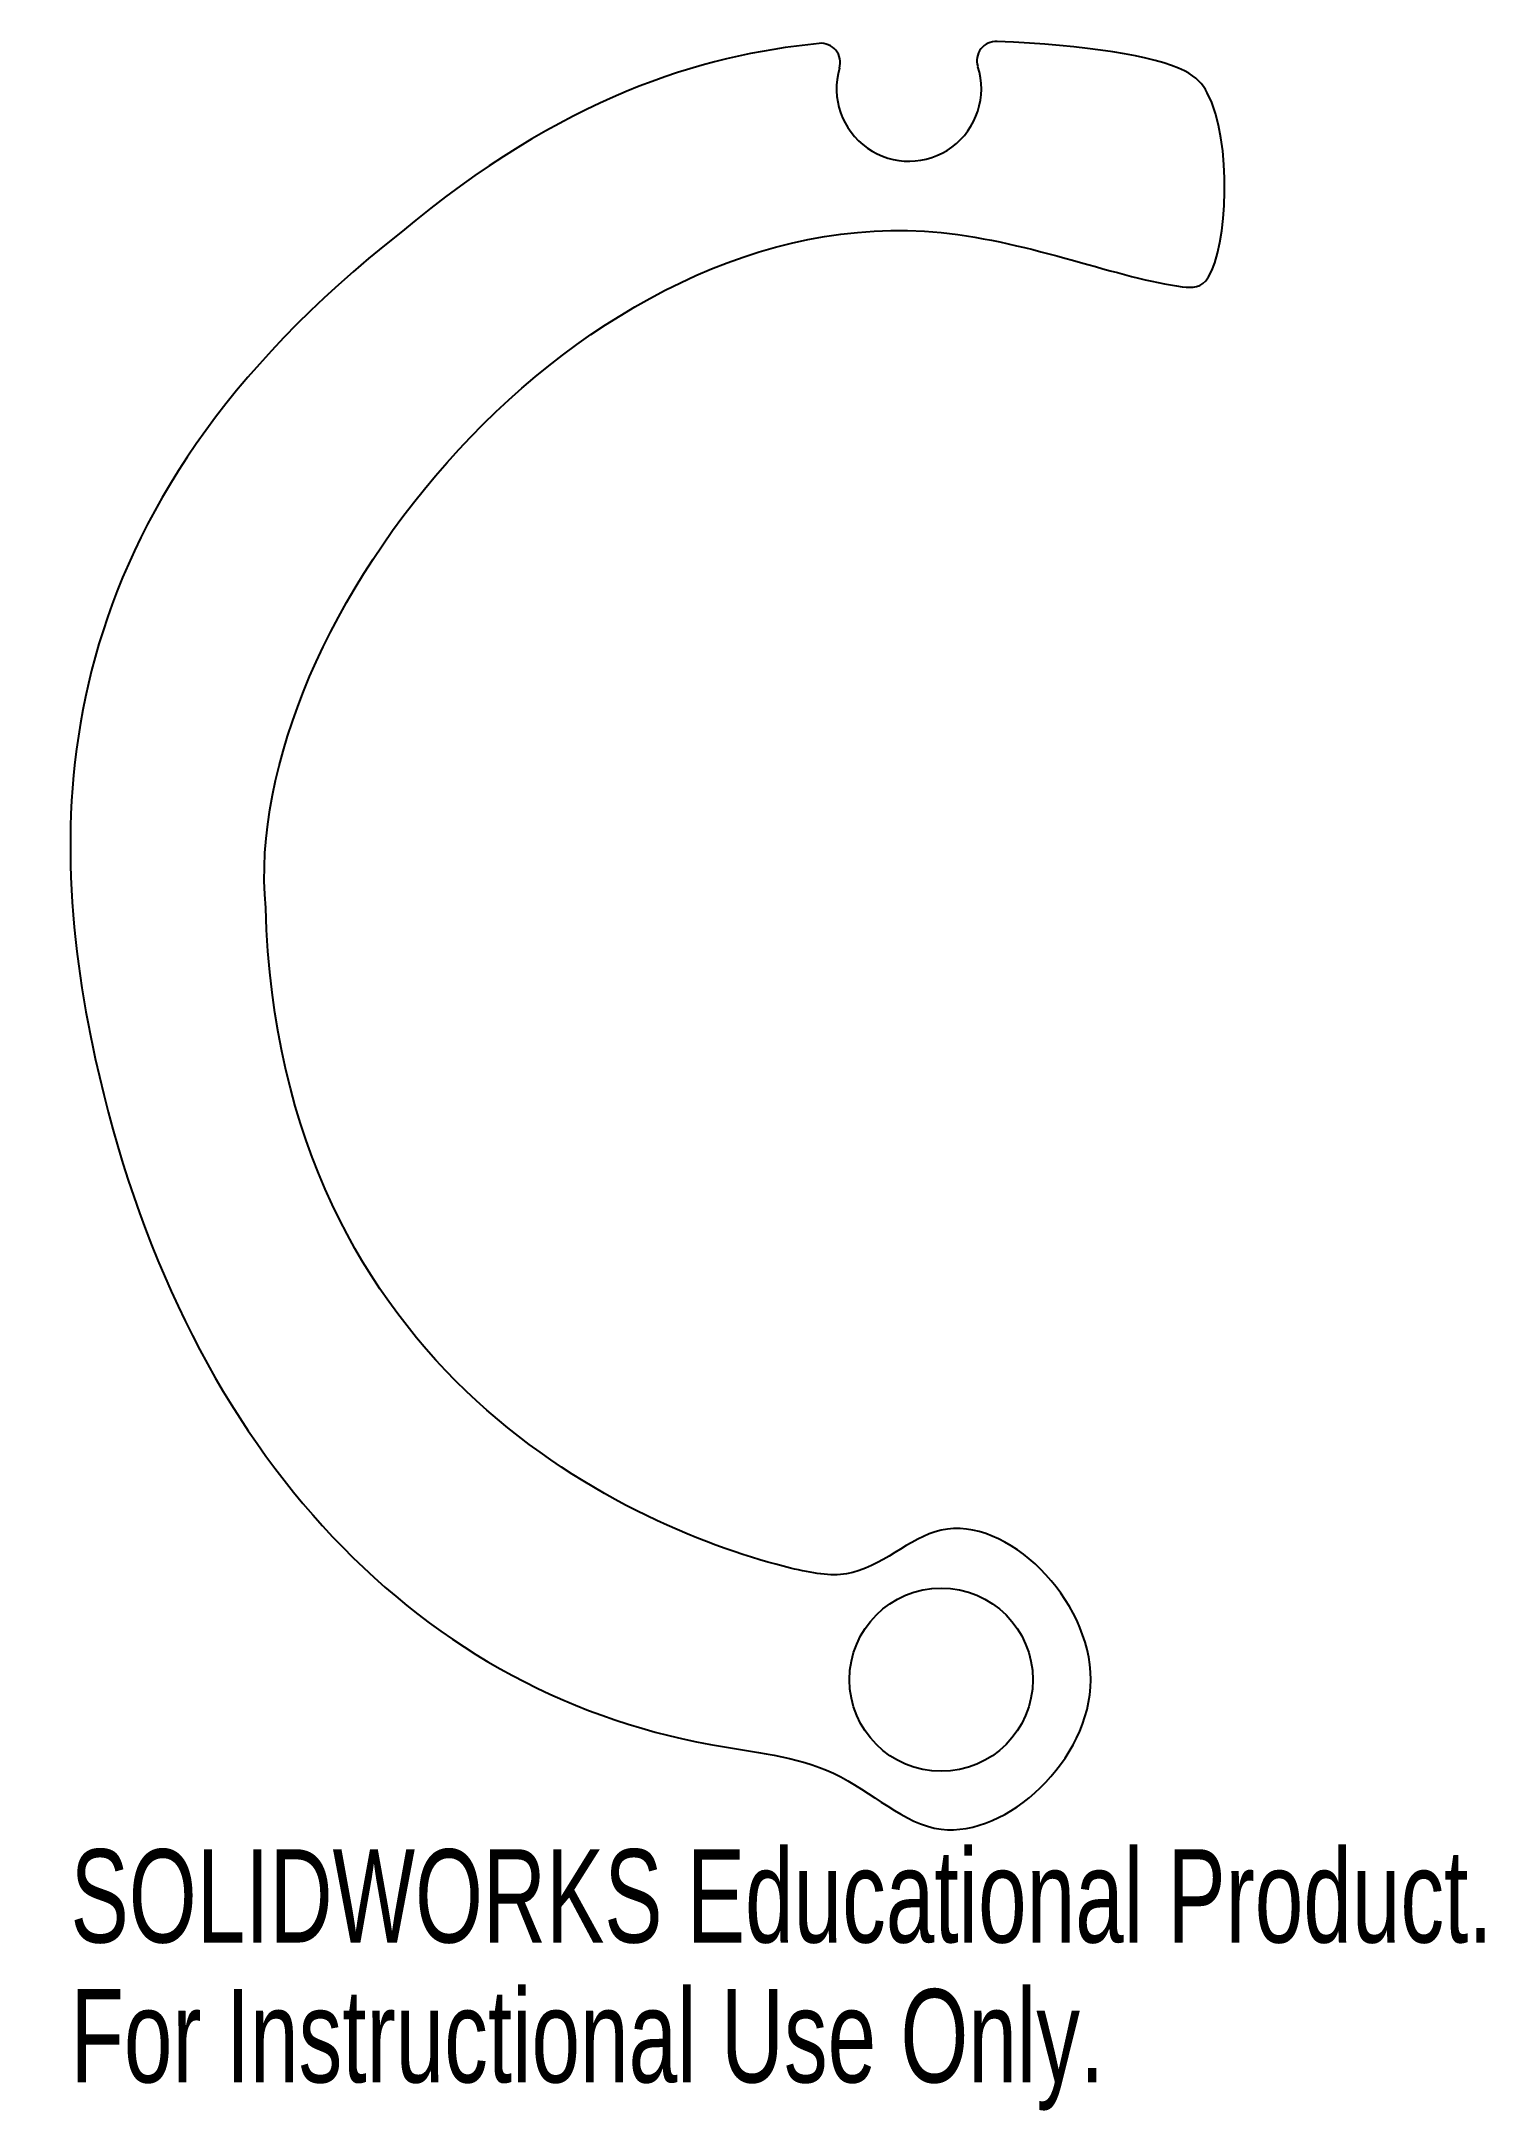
# Model space of a CAD drawing. Header units: millimetres. Extents: x -47 to 28, y -62 to 45.
import ezdxf

# ---------------------------------------------------------------- set-up
doc = ezdxf.new("R2010")
doc.units = ezdxf.units.MM
doc.styles.add('SLDTEXTSTYLE0', font='TXT', dxfattribs={"width": 0.7})

msp = doc.modelspace()

# ---------------------------------------------------------------- linework, layer by layer
at = {"color": 7, "linetype": 'Continuous', "lineweight": 25}
msp.add_circle((0, -40), 4.75, dxfattribs=at)
for centre, radius, start, end in [((-6.23, 43.81), 1, 343.4606, 95.6503), ((2.85, 43.91), 1, 87.361, 197.8355), ((-1.67, 42.45), 3.75, 163.4606, 17.8355)]:
    msp.add_arc(centre, radius, start, end, dxfattribs=at)
for points, knots in [([(-35, 0), (-36.36, 14.83), (-14.18, 42.36), (10.12, 32.26), (14.71, 32.06), (15.17, 40.82), (12.43, 43.98), (7.51, 44.7), (2.89, 44.91)], [0, 0, 0, 0, 0.6437373, 0.8044975, 0.8308806, 0.8990482, 0.9119868, 0.9451215, 0.9451215, 0.9451215, 0.9451215]), ([(-28, 35), (-46.33, 20.64), (-47.08, -19.7), (-25.75, -42.35), (-5.09, -44.17), (0.85, -50.48), (12.12, -40.17), (1.25, -29.36), (-3.77, -34.97), (-12.93, -33.46), (-34.29, -24.4), (-35, 0)], [0, 0, 0, 0, 0.209604, 0.538531, 0.585123, 0.63441, 0.719791, 0.805172, 0.84714, 0.866623, 1, 1, 1, 1])]:
    msp.add_open_spline(points, degree=3, knots=knots, dxfattribs=at)
msp.add_open_spline([(-6.33, 44.8), (-12.44, 44.2), (-19.62, 42.03), (-28, 35)], degree=3, dxfattribs=at)

# ---------------------------------------------------------------- texts
at = {"color": 7, "linetype": 'Continuous', "char_height": 4.8336, "attachment_point": 1, "style": 'SLDTEXTSTYLE0'}
for s, insert in [('SOLIDWORKS Educational Product.', (-45.11, -48.79)), ('For Instructional Use Only.', (-45.11, -56.04))]:
    msp.add_mtext(s, dxfattribs=dict(at, insert=insert))

doc.saveas('drawing.dxf')
